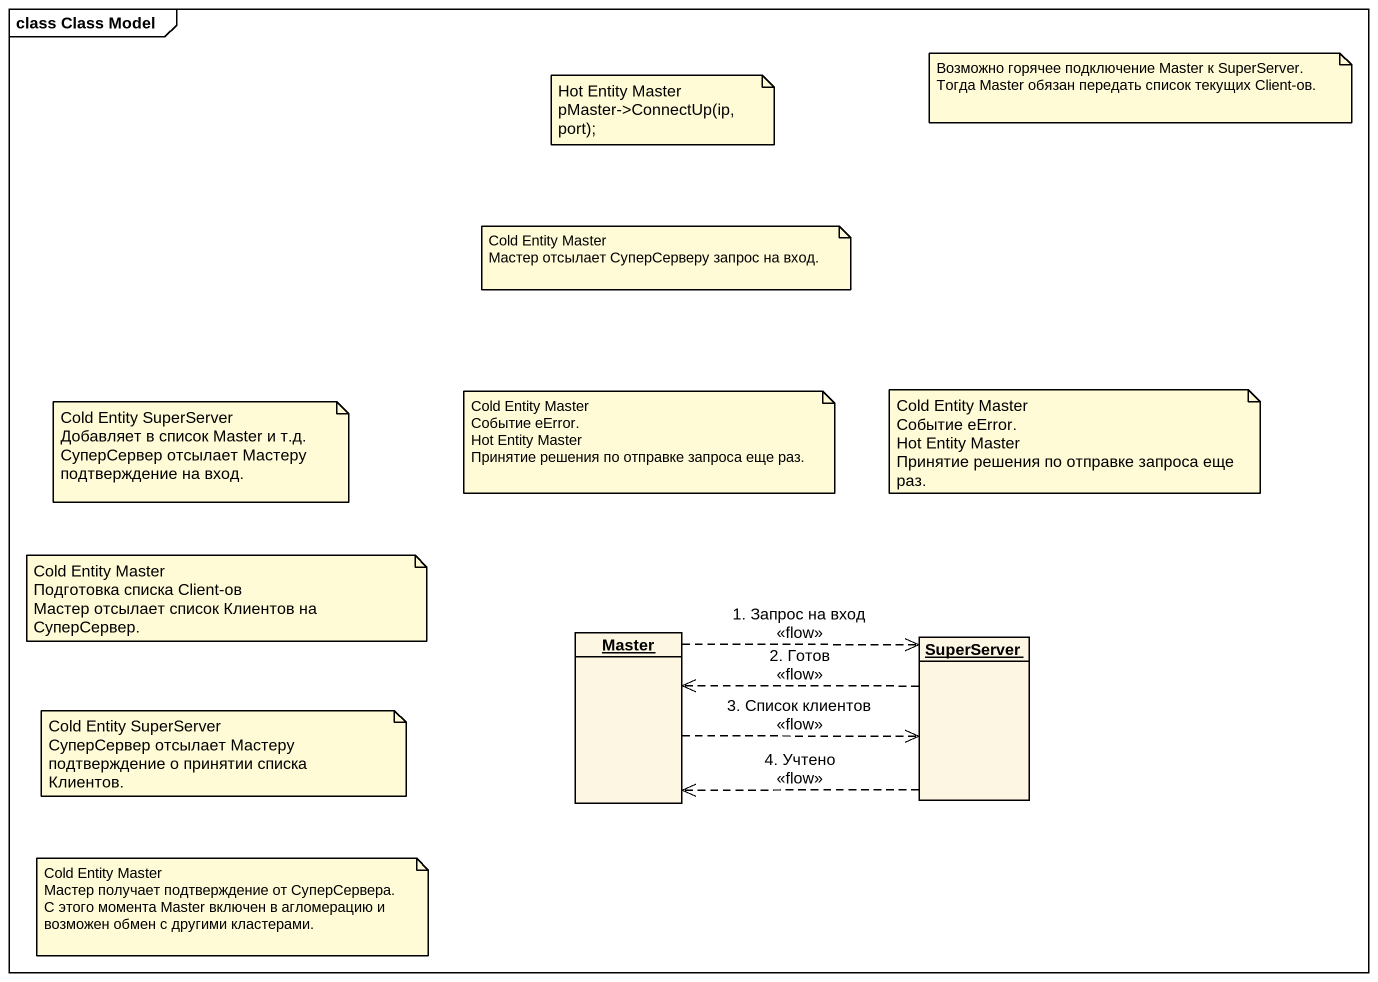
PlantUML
@startuml
mainframe class Class Model
hide circle
hide empty members
object Master
object SuperServer
Master .right.> SuperServer : 1. Запрос на вход\n<<flow>>
Master .right.> SuperServer : 3. Список клиентов\n<<flow>>
SuperServer .left.> Master : 2. Готов\n<<flow>>
SuperServer .left.> Master : 4. Учтено\n<<flow>>
note as N1
  Возможно горячее подключение Master к SuperServer.
  Тогда Master обязан передать список текущих Client-ов.
end note
note as N2
  Hot Entity Master
  pMaster->ConnectUp(ip,port);
end note
note as N3
  Cold Entity Master
  Мастер отсылает СуперСерверу запрос на вход.
end note
note as N4
  Cold Entity Master
  Событие eError.
  Hot Entity Master
  Принятие решения по отправке запроса еще раз.
end note
note as N5
  Cold Entity Master
  Событие eError.
  Hot Entity Master
  Принятие решения по отправке запроса еще раз.
end note
note as N6
  Cold Entity SuperServer
  Добавляет в список Master и т.д.
  СуперСервер отсылает Мастеру подтверждение на вход.
end note
note as N7
  Cold Entity Master
  Подготовка списка Client-ов
  Мастер отсылает список Клиентов на СуперСервер.
end note
note as N8
  Cold Entity SuperServer
  СуперСервер отсылает Мастеру подтверждение о принятии списка Клиентов.
end note
note as N9
  Cold Entity Master
  Мастер получает подтверждение от СуперСервера.
  С этого момента Master включен в агломерацию и возможен обмен с другими кластерами.
end note
@enduml
